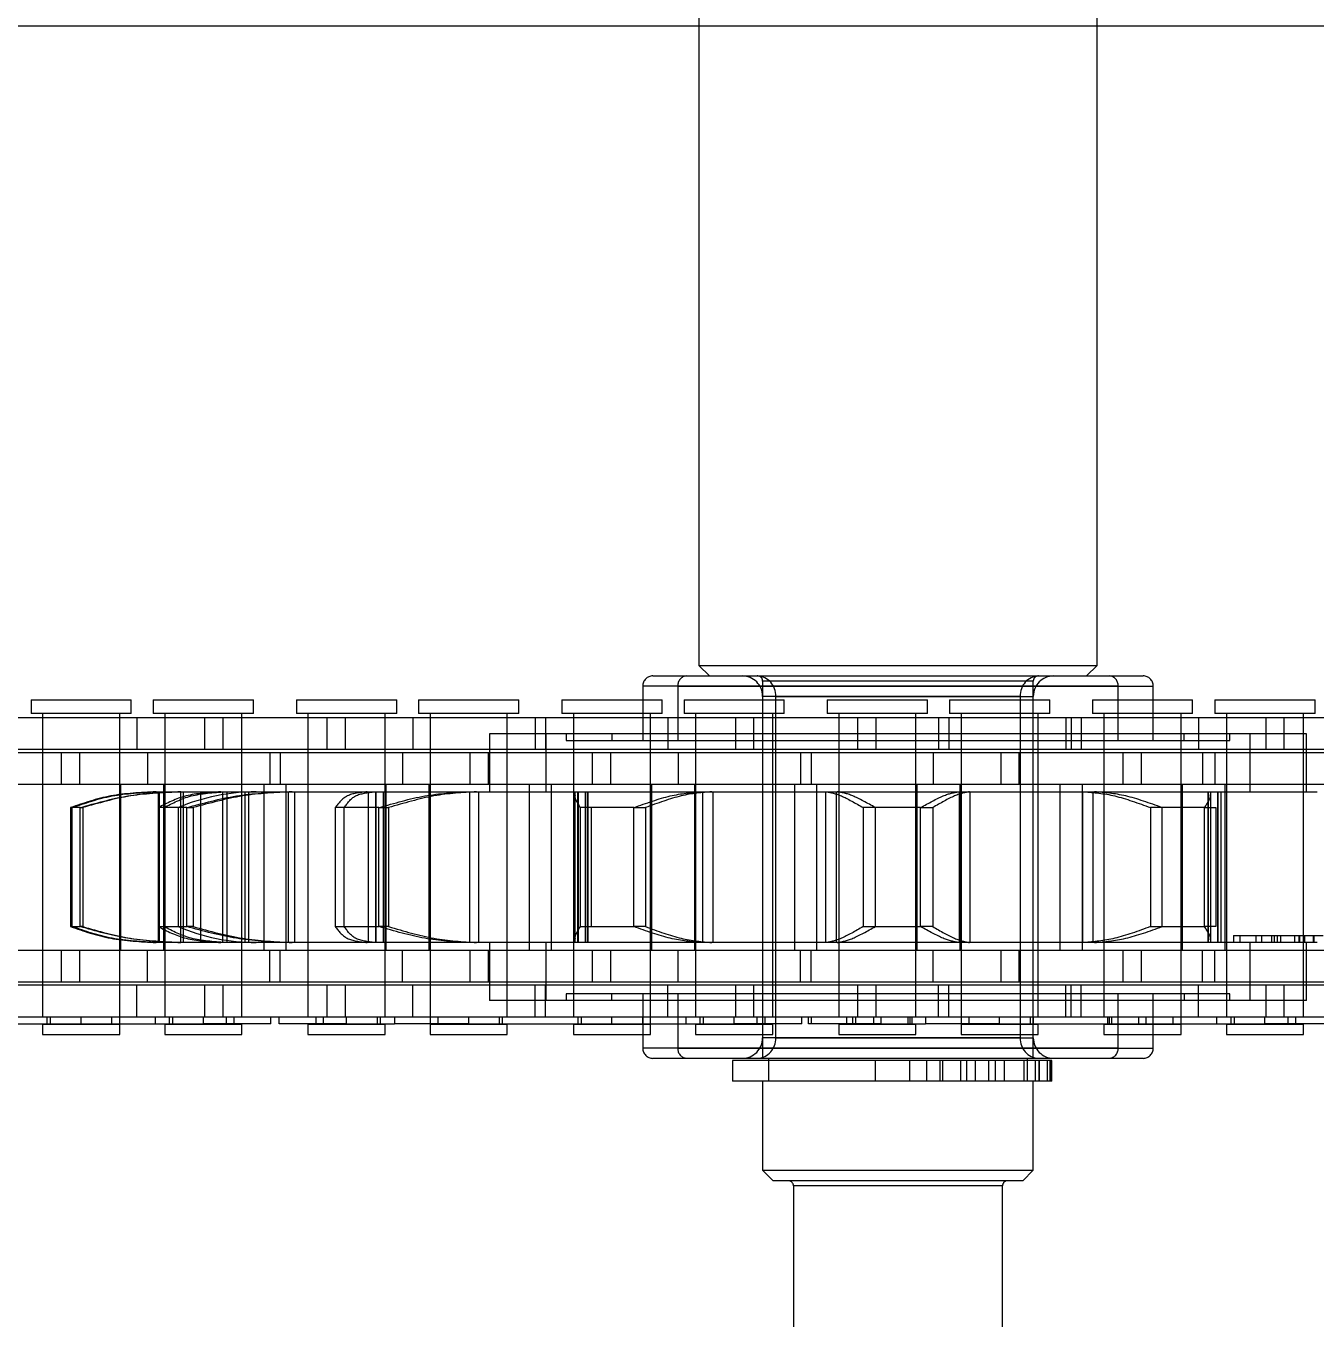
# Model space of a CAD drawing. Header units: metres. Extents: x 0 to 21025, y 0 to 14850.
# Drawn here: x 5998.8 to 6060.5, y 9059.8 to 9121.6 of the extents above; entities that cross this region are included whole.
import ezdxf

# ---------------------------------------------------------------- set-up
doc = ezdxf.new("R2010")
doc.units = ezdxf.units.M
doc.header["$LTSCALE"] = 25
doc.linetypes.add('HIDDEN2', pattern=[4.7625, 3.175, -1.5875])
for name, color, linetype in [('SL1', 8, 'Continuous'), ('SL4', 4, 'Continuous'), ('ST1', 7, 'HIDDEN2')]:
    doc.layers.add(name, color=color, linetype=linetype)

msp = doc.modelspace()

# ---------------------------------------------------------------- linework, layer by layer
at = {"layer": 'SL1'}
for radius, start, end in [(1815.5, 149.15062, 195.405213), (1770.7, 148.748969, 196.991383), (1764.35, 149.040337, 197.163636), (1758.35, 149.333401, 197.2484)]:
    msp.add_arc((7692.517, 9091.884), radius, start, end, dxfattribs=at)
at = {"layer": 'SL4'}
for p, q in [((6030.989, 9261.149), (6030.989, 9121.619)), ((6050.039, 9121.619), (6050.039, 9261.149)), ((5540.514, 9121.619), (6330.271, 9121.619))]:
    msp.add_line(p, q, dxfattribs=at)
at = {"layer": 'ST1'}
for p, q in [((6030.989, 9121.619), (6030.989, 9091.029)), ((6050.039, 9091.029), (6050.039, 9121.619)), ((6030.989, 9091.029), (6048.728, 9091.029)), ((6030.989, 9091.029), (6031.489, 9090.529)), ((6048.728, 9091.029), (6050.039, 9091.029)), ((6049.539, 9090.529), (6050.039, 9091.029)), ((6051.048, 9090.04), (6028.299, 9090.04)), ((6028.299, 9090.04), (6028.299, 9087.44)), ((6028.788, 9090.529), (6050.627, 9090.529)), ((6029.98, 9090.04), (6029.98, 9087.44)), ((6029.98, 9090.04), (6052.729, 9090.04)), ((6034.039, 9090.279), (6034.039, 9072.239)), ((6046.982, 9090.279), (6034.046, 9090.279)), ((6046.989, 9072.239), (6046.989, 9090.279)), ((6050.627, 9090.529), (6052.241, 9090.529)), ((6051.048, 9087.44), (6051.048, 9090.04)), ((6052.729, 9087.44), (6052.729, 9090.04)), ((6034.039, 9089.551), (6034.039, 9073.216)), ((6046.363, 9089.551), (6034.044, 9089.551)), ((6034.666, 9073.216), (6034.666, 9089.551)), ((6034.666, 9089.551), (6046.984, 9089.551)), ((6046.363, 9089.551), (6046.363, 9073.216)), ((6046.989, 9073.216), (6046.989, 9089.551)), ((5999.03, 9089.384), (6003.827, 9089.384)), ((5999.03, 9089.384), (5999.03, 9088.725)), ((6003.827, 9088.725), (6003.827, 9089.384)), ((6004.878, 9089.384), (6009.675, 9089.384)), ((6004.878, 9089.384), (6004.878, 9088.725)), ((6009.675, 9088.725), (6009.675, 9089.384)), ((6011.73, 9089.384), (6016.527, 9089.384)), ((6011.73, 9089.384), (6011.73, 9088.725)), ((6016.527, 9088.725), (6016.527, 9089.384)), ((6017.578, 9089.384), (6022.375, 9089.384)), ((6017.578, 9089.384), (6017.578, 9088.725)), ((6022.375, 9088.725), (6022.375, 9089.384)), ((6024.43, 9089.384), (6029.227, 9089.384)), ((6024.43, 9089.384), (6024.43, 9088.725)), ((6029.227, 9088.725), (6029.227, 9089.384)), ((6030.278, 9089.384), (6035.075, 9089.384)), ((6030.278, 9089.384), (6030.278, 9088.725)), ((6035.075, 9088.725), (6035.075, 9089.384)), ((6037.13, 9089.384), (6041.927, 9089.384)), ((6037.13, 9089.384), (6037.13, 9088.725)), ((6041.927, 9088.725), (6041.927, 9089.384)), ((6042.978, 9089.384), (6047.775, 9089.384)), ((6042.978, 9089.384), (6042.978, 9088.725)), ((6047.775, 9088.725), (6047.775, 9089.384)), ((6049.815, 9089.384), (6054.612, 9089.384)), ((6049.815, 9089.384), (6049.815, 9088.725)), ((6054.612, 9088.725), (6054.612, 9089.384)), ((6055.678, 9089.384), (6060.475, 9089.384)), ((6055.678, 9089.384), (6055.678, 9088.725)), ((6060.475, 9088.725), (6060.475, 9089.384)), ((5997.751, 9088.541), (6004.101, 9088.541)), ((6003.827, 9088.725), (5999.03, 9088.725)), ((5999.583, 9088.725), (5999.583, 9074.227)), ((5999.583, 9088.541), (5999.583, 9087.021)), ((6003.273, 9074.227), (6003.273, 9088.725)), ((6003.273, 9087.021), (6003.273, 9088.541)), ((6004.101, 9088.541), (6004.101, 9087.021)), ((6004.101, 9088.541), (6013.196, 9088.541)), ((6009.675, 9088.725), (6004.878, 9088.725)), ((6005.431, 9088.725), (6005.431, 9074.227)), ((6005.431, 9088.541), (6005.431, 9087.021)), ((6007.348, 9087.021), (6007.348, 9088.541)), ((6008.208, 9088.541), (6008.208, 9087.021)), ((6009.121, 9074.227), (6009.121, 9088.725)), ((6009.121, 9087.021), (6009.121, 9088.541)), ((6016.527, 9088.725), (6011.73, 9088.725)), ((6012.283, 9088.725), (6012.283, 9074.227)), ((6012.283, 9088.541), (6012.283, 9087.021)), ((6013.196, 9088.541), (6014.056, 9088.541)), ((6013.196, 9087.021), (6013.196, 9088.541)), ((6014.056, 9088.541), (6023.151, 9088.541)), ((6014.056, 9088.541), (6014.056, 9087.021)), ((6015.973, 9074.227), (6015.973, 9088.725)), ((6015.973, 9087.021), (6015.973, 9088.541)), ((6017.303, 9088.541), (6017.303, 9087.021)), ((6022.375, 9088.725), (6017.578, 9088.725)), ((6018.131, 9088.725), (6018.131, 9074.227)), ((6018.131, 9088.541), (6018.131, 9087.021)), ((6021.821, 9074.227), (6021.821, 9088.725)), ((6021.821, 9087.021), (6021.821, 9088.541)), ((6023.151, 9088.541), (6023.151, 9087.021)), ((6023.151, 9088.541), (6029.501, 9088.541)), ((6023.653, 9088.541), (6023.653, 9087.021)), ((6029.227, 9088.725), (6024.43, 9088.725)), ((6024.983, 9088.725), (6024.983, 9074.227)), ((6024.983, 9088.541), (6024.983, 9087.021)), ((6028.673, 9074.227), (6028.673, 9088.725)), ((6028.673, 9087.021), (6028.673, 9088.541)), ((6029.501, 9088.541), (6029.501, 9087.021)), ((6029.501, 9088.541), (6038.596, 9088.541)), ((6035.075, 9088.725), (6030.278, 9088.725)), ((6030.831, 9088.725), (6030.831, 9074.227)), ((6030.831, 9088.541), (6030.831, 9087.021)), ((6032.748, 9087.021), (6032.748, 9088.541)), ((6033.608, 9088.541), (6033.608, 9087.021)), ((6034.521, 9074.227), (6034.521, 9088.725)), ((6034.521, 9087.021), (6034.521, 9088.541)), ((6037.133, 9088.725), (6037.13, 9088.725)), ((6041.927, 9088.725), (6037.133, 9088.725)), ((6037.683, 9088.725), (6037.683, 9074.227)), ((6037.683, 9088.541), (6037.683, 9087.021)), ((6038.596, 9088.541), (6039.456, 9088.541)), ((6038.596, 9087.021), (6038.596, 9088.541)), ((6039.456, 9088.541), (6048.551, 9088.541)), ((6039.456, 9088.541), (6039.456, 9087.021)), ((6041.373, 9074.227), (6041.373, 9088.725)), ((6041.373, 9087.021), (6041.373, 9088.541)), ((6042.455, 9088.541), (6042.455, 9087.021)), ((6042.944, 9088.541), (6042.944, 9087.021)), ((6047.775, 9088.725), (6042.978, 9088.725)), ((6043.531, 9088.725), (6043.531, 9074.227)), ((6043.531, 9088.541), (6043.531, 9087.021)), ((6047.221, 9074.227), (6047.221, 9088.725)), ((6047.221, 9087.021), (6047.221, 9088.541)), ((6048.551, 9088.541), (6048.551, 9087.021)), ((6048.551, 9088.541), (6054.901, 9088.541)), ((6048.797, 9088.541), (6048.797, 9087.021)), ((6049.287, 9088.541), (6049.287, 9087.021)), ((6049.817, 9088.725), (6049.815, 9088.725)), ((6054.612, 9088.725), (6049.817, 9088.725)), ((6050.368, 9088.725), (6050.368, 9074.227)), ((6050.368, 9088.541), (6050.368, 9087.021)), ((6054.058, 9074.227), (6054.058, 9088.725)), ((6054.058, 9087.021), (6054.058, 9088.541)), ((6054.901, 9088.541), (6054.901, 9087.021)), ((6054.901, 9088.541), (6063.996, 9088.541)), ((6060.475, 9088.725), (6055.678, 9088.725)), ((6056.231, 9088.725), (6056.231, 9074.227)), ((6056.231, 9088.541), (6056.231, 9087.021)), ((6058.133, 9087.021), (6058.133, 9088.541)), ((6058.971, 9088.541), (6058.971, 9087.021)), ((6059.921, 9074.227), (6059.921, 9088.725)), ((6059.921, 9087.021), (6059.921, 9088.541)), ((6057.369, 9087.759), (6020.97, 9087.759)), ((6020.97, 9087.759), (6020.97, 9084.989)), ((6023.66, 9087.759), (6023.66, 9084.989)), ((6024.635, 9087.759), (6024.635, 9087.44)), ((6026.82, 9087.759), (6026.82, 9087.44)), ((6054.208, 9087.44), (6054.208, 9087.759)), ((6056.394, 9087.44), (6056.394, 9087.759)), ((6057.369, 9084.989), (6057.369, 9087.759)), ((6060.058, 9087.759), (6057.369, 9087.759)), ((6060.058, 9084.989), (6060.058, 9087.759)), ((5997.751, 9087.021), (6004.101, 9087.021)), ((6004.101, 9087.021), (6013.196, 9087.021)), ((6013.196, 9087.021), (6014.056, 9087.021)), ((6014.056, 9087.021), (6023.151, 9087.021)), ((6023.151, 9087.021), (6029.501, 9087.021)), ((6024.635, 9087.44), (6054.208, 9087.44)), ((6029.501, 9087.021), (6038.596, 9087.021)), ((6038.596, 9087.021), (6039.456, 9087.021)), ((6039.456, 9087.021), (6048.551, 9087.021)), ((6048.551, 9087.021), (6054.901, 9087.021)), ((6054.208, 9087.44), (6056.394, 9087.44)), ((6054.901, 9087.021), (6063.996, 9087.021)), ((5991.401, 9086.869), (6000.496, 9086.869)), ((5999.583, 9086.869), (5999.583, 9085.349)), ((6000.496, 9086.869), (6001.356, 9086.869)), ((6000.496, 9085.349), (6000.496, 9086.869)), ((6001.356, 9086.869), (6010.451, 9086.869)), ((6001.356, 9086.869), (6001.356, 9085.349)), ((6003.273, 9085.349), (6003.273, 9086.869)), ((6004.603, 9086.869), (6004.603, 9085.349)), ((6005.431, 9086.869), (6005.431, 9085.349)), ((6009.121, 9085.349), (6009.121, 9086.869)), ((6010.451, 9086.869), (6010.451, 9085.349)), ((6010.451, 9086.869), (6016.801, 9086.869)), ((6010.953, 9086.869), (6010.953, 9085.349)), ((6012.283, 9086.869), (6012.283, 9085.349)), ((6015.973, 9085.349), (6015.973, 9086.869)), ((6016.801, 9086.869), (6016.801, 9085.349)), ((6016.801, 9086.869), (6025.896, 9086.869)), ((6018.131, 9086.869), (6018.131, 9085.349)), ((6020.048, 9085.349), (6020.048, 9086.869)), ((6020.908, 9086.869), (6020.908, 9085.349)), ((6021.821, 9085.349), (6021.821, 9086.869)), ((6024.983, 9086.869), (6024.983, 9085.349)), ((6025.896, 9086.869), (6026.756, 9086.869)), ((6025.896, 9085.349), (6025.896, 9086.869)), ((6026.756, 9086.869), (6035.851, 9086.869)), ((6026.756, 9086.869), (6026.756, 9085.349)), ((6028.673, 9085.349), (6028.673, 9086.869)), ((6030.003, 9086.869), (6030.003, 9085.349)), ((6030.831, 9086.869), (6030.831, 9085.349)), ((6034.521, 9085.349), (6034.521, 9086.869)), ((6035.851, 9086.869), (6035.851, 9085.349)), ((6035.851, 9086.869), (6042.201, 9086.869)), ((6036.353, 9086.869), (6036.353, 9085.349)), ((6037.683, 9086.869), (6037.683, 9085.349)), ((6041.373, 9085.349), (6041.373, 9086.869)), ((6042.201, 9086.869), (6042.201, 9085.349)), ((6042.201, 9086.869), (6051.296, 9086.869)), ((6043.531, 9086.869), (6043.531, 9085.349)), ((6045.448, 9085.349), (6045.448, 9086.869)), ((6046.293, 9086.869), (6046.293, 9085.349)), ((6047.221, 9085.349), (6047.221, 9086.869)), ((6050.368, 9086.869), (6050.368, 9085.349)), ((6051.296, 9086.869), (6052.156, 9086.869)), ((6051.296, 9085.349), (6051.296, 9086.869)), ((6052.156, 9086.869), (6061.251, 9086.869)), ((6052.156, 9086.869), (6052.156, 9085.349)), ((6054.058, 9085.349), (6054.058, 9086.869)), ((6055.09, 9086.869), (6055.09, 9085.349)), ((6055.675, 9086.869), (6055.675, 9085.349)), ((6056.231, 9086.869), (6056.231, 9085.349)), ((6059.921, 9085.349), (6059.921, 9086.869)), ((5991.401, 9085.349), (6000.496, 9085.349)), ((5999.583, 9085.349), (5999.583, 9077.419)), ((6000.496, 9085.349), (6001.356, 9085.349)), ((6001.356, 9085.349), (6010.451, 9085.349)), ((6003.273, 9077.419), (6003.273, 9085.349)), ((6003.316, 9085.349), (6003.316, 9077.419)), ((6005.388, 9077.419), (6005.388, 9085.349)), ((6005.431, 9085.349), (6005.431, 9077.419)), ((6009.121, 9077.419), (6009.121, 9085.349)), ((6010.168, 9085.349), (6010.168, 9077.419)), ((6010.451, 9085.349), (6016.801, 9085.349)), ((6011.236, 9077.419), (6011.236, 9085.349)), ((6012.283, 9085.349), (6012.283, 9077.419)), ((6015.973, 9077.419), (6015.973, 9085.349)), ((6016.016, 9085.349), (6016.016, 9077.419)), ((6016.801, 9085.349), (6025.896, 9085.349)), ((6018.088, 9077.419), (6018.088, 9085.349)), ((6018.131, 9085.349), (6018.131, 9077.419)), ((6021.821, 9077.419), (6021.821, 9085.349)), ((6022.868, 9085.349), (6022.868, 9077.419)), ((6023.936, 9077.419), (6023.936, 9085.349)), ((6024.983, 9085.349), (6024.983, 9077.419)), ((6025.896, 9085.349), (6026.756, 9085.349)), ((6026.756, 9085.349), (6035.851, 9085.349)), ((6028.673, 9077.419), (6028.673, 9085.349)), ((6028.716, 9085.349), (6028.716, 9077.419)), ((6030.788, 9077.419), (6030.788, 9085.349)), ((6030.831, 9085.349), (6030.831, 9077.419)), ((6034.521, 9077.419), (6034.521, 9085.349)), ((6035.568, 9085.349), (6035.568, 9077.419)), ((6035.851, 9085.349), (6042.201, 9085.349)), ((6036.636, 9077.419), (6036.636, 9085.349)), ((6037.683, 9085.349), (6037.683, 9077.419)), ((6041.373, 9077.419), (6041.373, 9085.349)), ((6041.416, 9085.349), (6041.416, 9077.419)), ((6042.201, 9085.349), (6051.296, 9085.349)), ((6043.488, 9077.419), (6043.488, 9085.349)), ((6043.531, 9085.349), (6043.531, 9077.419)), ((6047.221, 9077.419), (6047.221, 9085.349)), ((6048.253, 9085.349), (6048.253, 9077.419)), ((6049.336, 9077.419), (6049.336, 9085.349)), ((6050.368, 9085.349), (6050.368, 9077.419)), ((6051.296, 9085.349), (6052.156, 9085.349)), ((6052.156, 9085.349), (6061.251, 9085.349)), ((6054.058, 9077.419), (6054.058, 9085.349)), ((6054.116, 9085.349), (6054.116, 9077.419)), ((6056.173, 9077.419), (6056.173, 9085.349)), ((6056.231, 9085.349), (6056.231, 9077.419)), ((6059.921, 9077.419), (6059.921, 9085.349)), ((6005.016, 9084.989), (6006.07, 9084.989)), ((6005.136, 9077.779), (6005.136, 9084.989)), ((6005.179, 9077.779), (6005.179, 9084.989)), ((6006.07, 9084.989), (6006.199, 9084.989)), ((6006.199, 9077.779), (6006.199, 9084.989)), ((6006.199, 9084.989), (6008.109, 9084.989)), ((6006.334, 9077.779), (6006.334, 9084.989)), ((6007.156, 9077.779), (6007.156, 9084.989)), ((6008.109, 9084.989), (6011.234, 9084.989)), ((6008.205, 9077.779), (6008.205, 9084.989)), ((6008.421, 9077.779), (6008.421, 9084.989)), ((6009.273, 9077.779), (6009.273, 9084.989)), ((6009.454, 9077.779), (6009.454, 9084.989)), ((6011.234, 9084.989), (6011.358, 9084.989)), ((6011.358, 9077.779), (6011.358, 9084.989)), ((6011.358, 9084.989), (6015.111, 9084.989)), ((6011.654, 9077.779), (6011.654, 9084.989)), ((6015.111, 9084.989), (6019.93, 9084.989)), ((6015.171, 9077.779), (6015.171, 9084.989)), ((6015.533, 9077.779), (6015.533, 9084.989)), ((6015.548, 9077.779), (6015.548, 9084.989)), ((6015.889, 9077.779), (6015.889, 9084.989)), ((6019.93, 9084.989), (6020.034, 9084.989)), ((6020.034, 9077.779), (6020.034, 9084.989)), ((6020.034, 9084.989), (6025.177, 9084.989)), ((6020.456, 9077.779), (6020.456, 9084.989)), ((6025.047, 9084.991), (6025.047, 9077.776)), ((6025.177, 9084.989), (6031.109, 9084.989)), ((6025.194, 9077.779), (6025.194, 9084.989)), ((6025.225, 9077.779), (6025.225, 9084.989)), ((6025.542, 9084.991), (6025.542, 9077.776)), ((6025.659, 9077.779), (6025.659, 9084.989)), ((6025.684, 9077.779), (6025.684, 9084.989)), ((6031.109, 9084.989), (6031.18, 9084.989)), ((6031.18, 9077.779), (6031.18, 9084.989)), ((6031.18, 9084.989), (6037.065, 9084.989)), ((6031.677, 9077.779), (6031.677, 9084.989)), ((6037.065, 9077.779), (6037.065, 9084.989)), ((6037.065, 9084.989), (6037.093, 9084.989)), ((6037.093, 9084.989), (6043.422, 9084.989)), ((6037.577, 9077.779), (6037.577, 9084.989)), ((6043.422, 9084.989), (6043.452, 9084.989)), ((6043.452, 9077.779), (6043.452, 9084.989)), ((6043.452, 9084.989), (6049.352, 9084.989)), ((6043.963, 9077.779), (6043.963, 9084.989)), ((6049.352, 9077.779), (6049.352, 9084.989)), ((6049.352, 9084.989), (6049.421, 9084.989)), ((6049.421, 9084.989), (6055.385, 9084.989)), ((6049.848, 9077.779), (6049.848, 9084.989)), ((6055.344, 9084.989), (6055.344, 9077.779)), ((6055.369, 9077.779), (6055.369, 9084.989)), ((6055.385, 9084.989), (6060.573, 9084.989)), ((6055.487, 9077.776), (6055.487, 9084.991)), ((6055.803, 9084.989), (6055.803, 9077.779)), ((6055.834, 9077.779), (6055.834, 9084.989)), ((6055.981, 9077.776), (6055.981, 9084.991)), ((6001.383, 9084.227), (6000.927, 9084.227)), ((6000.927, 9084.227), (6000.927, 9078.541)), ((6001.007, 9078.541), (6001.007, 9084.227)), ((6001.383, 9078.541), (6001.383, 9084.227)), ((6001.383, 9084.227), (6001.503, 9084.227)), ((6001.503, 9084.227), (6001.503, 9078.541)), ((6006.479, 9084.227), (6005.125, 9084.227)), ((6005.125, 9084.227), (6005.125, 9078.541)), ((6005.397, 9078.541), (6005.397, 9084.227)), ((6006.071, 9084.227), (6006.071, 9078.541)), ((6006.479, 9078.541), (6006.479, 9084.227)), ((6006.479, 9084.227), (6006.785, 9084.227)), ((6006.785, 9084.227), (6006.785, 9078.541)), ((6015.68, 9084.227), (6013.591, 9084.227)), ((6013.591, 9084.227), (6013.591, 9078.541)), ((6014.021, 9078.541), (6014.021, 9084.227)), ((6015.68, 9078.541), (6015.68, 9084.227)), ((6015.68, 9084.227), (6016.135, 9084.227)), ((6016.135, 9084.227), (6016.135, 9078.541)), ((6027.876, 9084.227), (6025.305, 9084.227)), ((6025.305, 9084.227), (6025.305, 9078.541)), ((6025.842, 9078.541), (6025.842, 9084.227)), ((6027.876, 9078.541), (6027.876, 9084.227)), ((6027.876, 9084.227), (6028.426, 9084.227)), ((6028.426, 9084.227), (6028.426, 9078.541)), ((6041.597, 9084.227), (6038.854, 9084.227)), ((6038.854, 9084.227), (6038.854, 9078.541)), ((6039.432, 9078.541), (6039.432, 9084.227)), ((6041.597, 9078.541), (6041.597, 9084.227)), ((6041.597, 9084.227), (6042.175, 9084.227)), ((6042.175, 9084.227), (6042.175, 9078.541)), ((6055.187, 9084.227), (6052.602, 9084.227)), ((6052.602, 9084.227), (6052.602, 9078.541)), ((6053.152, 9078.541), (6053.152, 9084.227)), ((6055.187, 9078.541), (6055.187, 9084.227)), ((6055.187, 9084.227), (6055.723, 9084.227)), ((6055.723, 9084.227), (6055.723, 9078.541)), ((6000.927, 9078.541), (6001.383, 9078.541)), ((6001.503, 9078.541), (6001.383, 9078.541)), ((6005.125, 9078.541), (6006.479, 9078.541)), ((6006.785, 9078.541), (6006.479, 9078.541)), ((6013.591, 9078.541), (6015.68, 9078.541)), ((6016.135, 9078.541), (6015.68, 9078.541)), ((6025.305, 9078.541), (6027.876, 9078.541)), ((6028.426, 9078.541), (6027.876, 9078.541)), ((6038.854, 9078.541), (6041.597, 9078.541)), ((6042.175, 9078.541), (6041.597, 9078.541)), ((6052.602, 9078.541), (6055.187, 9078.541)), ((6055.723, 9078.541), (6055.187, 9078.541)), ((6006.07, 9077.779), (6005.016, 9077.779)), ((6006.199, 9077.779), (6006.07, 9077.779)), ((6008.109, 9077.779), (6006.199, 9077.779)), ((6011.234, 9077.779), (6008.109, 9077.779)), ((6011.358, 9077.779), (6011.234, 9077.779)), ((6015.111, 9077.779), (6011.358, 9077.779)), ((6019.93, 9077.779), (6015.111, 9077.779)), ((6020.034, 9077.779), (6019.93, 9077.779)), ((6025.177, 9077.779), (6020.034, 9077.779)), ((6020.97, 9077.779), (6020.97, 9075.009)), ((6023.66, 9077.779), (6023.66, 9075.009)), ((6031.109, 9077.779), (6025.177, 9077.779)), ((6031.18, 9077.779), (6031.109, 9077.779)), ((6037.065, 9077.779), (6031.18, 9077.779)), ((6037.093, 9077.779), (6037.065, 9077.779)), ((6043.422, 9077.779), (6037.093, 9077.779)), ((6043.452, 9077.779), (6043.422, 9077.779)), ((6049.352, 9077.779), (6043.452, 9077.779)), ((6049.421, 9077.779), (6049.352, 9077.779)), ((6055.385, 9077.779), (6049.421, 9077.779)), ((6060.573, 9077.779), (6055.385, 9077.779)), ((6056.568, 9078.113), (6057.641, 9078.113)), ((6056.568, 9078.113), (6056.568, 9077.779)), ((6056.868, 9078.113), (6056.868, 9077.779)), ((6057.369, 9075.009), (6057.369, 9077.779)), ((6057.641, 9078.113), (6057.913, 9078.113)), ((6057.641, 9078.113), (6057.641, 9077.779)), ((6057.913, 9078.113), (6059.961, 9078.113)), ((6057.913, 9078.113), (6057.913, 9077.779)), ((6058.387, 9078.113), (6058.387, 9077.779)), ((6058.516, 9078.113), (6058.516, 9077.779)), ((6058.658, 9078.113), (6058.658, 9077.779)), ((6058.816, 9078.113), (6058.816, 9077.779)), ((6059.487, 9078.113), (6059.487, 9077.779)), ((6059.689, 9078.113), (6059.689, 9077.779)), ((6059.72, 9078.113), (6059.72, 9077.779)), ((6059.961, 9078.113), (6059.961, 9077.779)), ((6059.961, 9078.113), (6060.854, 9078.113)), ((6060.058, 9075.009), (6060.058, 9077.779)), ((6060.384, 9078.113), (6060.384, 9077.779)), ((6060.41, 9078.113), (6060.41, 9077.779)), ((5991.401, 9077.419), (6000.496, 9077.419)), ((5999.583, 9077.419), (5999.583, 9075.899)), ((6000.496, 9077.419), (6001.356, 9077.419)), ((6000.496, 9075.899), (6000.496, 9077.419)), ((6001.356, 9077.419), (6010.451, 9077.419)), ((6001.356, 9077.419), (6001.356, 9075.899)), ((6003.273, 9075.899), (6003.273, 9077.419)), ((6004.603, 9075.899), (6004.603, 9077.419)), ((6005.431, 9077.419), (6005.431, 9075.899)), ((6009.121, 9075.899), (6009.121, 9077.419)), ((6010.451, 9075.899), (6010.451, 9077.419)), ((6010.451, 9077.419), (6016.801, 9077.419)), ((6010.953, 9075.899), (6010.953, 9077.419)), ((6012.283, 9077.419), (6012.283, 9075.899)), ((6015.973, 9075.899), (6015.973, 9077.419)), ((6016.801, 9075.899), (6016.801, 9077.419)), ((6016.801, 9077.419), (6025.896, 9077.419)), ((6018.131, 9077.419), (6018.131, 9075.899)), ((6020.048, 9075.899), (6020.048, 9077.419)), ((6020.908, 9077.419), (6020.908, 9075.899)), ((6021.821, 9075.899), (6021.821, 9077.419)), ((6024.983, 9077.419), (6024.983, 9075.899)), ((6025.896, 9077.419), (6026.756, 9077.419)), ((6025.896, 9075.899), (6025.896, 9077.419)), ((6026.756, 9077.419), (6035.851, 9077.419)), ((6026.756, 9077.419), (6026.756, 9075.899)), ((6028.673, 9075.899), (6028.673, 9077.419)), ((6030.003, 9075.899), (6030.003, 9077.419)), ((6030.831, 9077.419), (6030.831, 9075.899)), ((6034.521, 9075.899), (6034.521, 9077.419)), ((6035.851, 9075.899), (6035.851, 9077.419)), ((6035.851, 9077.419), (6042.201, 9077.419)), ((6036.353, 9075.899), (6036.353, 9077.419)), ((6037.683, 9077.419), (6037.683, 9075.899)), ((6041.373, 9075.899), (6041.373, 9077.419)), ((6042.201, 9075.899), (6042.201, 9077.419)), ((6042.201, 9077.419), (6051.296, 9077.419)), ((6043.531, 9077.419), (6043.531, 9075.899)), ((6045.448, 9075.899), (6045.448, 9077.419)), ((6046.293, 9077.419), (6046.293, 9075.899)), ((6047.221, 9075.899), (6047.221, 9077.419)), ((6050.368, 9077.419), (6050.368, 9075.899)), ((6051.296, 9077.419), (6052.156, 9077.419)), ((6051.296, 9075.899), (6051.296, 9077.419)), ((6052.156, 9077.419), (6061.251, 9077.419)), ((6052.156, 9077.419), (6052.156, 9075.899)), ((6054.058, 9075.899), (6054.058, 9077.419)), ((6055.09, 9075.899), (6055.09, 9077.419)), ((6055.675, 9075.899), (6055.675, 9077.419)), ((6056.231, 9077.419), (6056.231, 9075.899)), ((6059.921, 9075.899), (6059.921, 9077.419)), ((5991.401, 9075.899), (6000.496, 9075.899)), ((6000.496, 9075.899), (6001.356, 9075.899)), ((6001.356, 9075.899), (6010.451, 9075.899)), ((6010.451, 9075.899), (6016.801, 9075.899)), ((6016.801, 9075.899), (6025.896, 9075.899)), ((6025.896, 9075.899), (6026.756, 9075.899)), ((6026.756, 9075.899), (6035.851, 9075.899)), ((6035.851, 9075.899), (6042.201, 9075.899)), ((6042.201, 9075.899), (6051.296, 9075.899)), ((6051.296, 9075.899), (6052.156, 9075.899)), ((6052.156, 9075.899), (6061.251, 9075.899)), ((5997.751, 9075.747), (6004.101, 9075.747)), ((5999.583, 9075.747), (5999.583, 9074.227)), ((6003.273, 9073.894), (6003.273, 9075.747)), ((6004.101, 9074.227), (6004.101, 9075.747)), ((6004.101, 9075.747), (6013.196, 9075.747)), ((6005.431, 9075.747), (6005.431, 9074.227)), ((6007.348, 9074.227), (6007.348, 9075.747)), ((6008.208, 9075.747), (6008.208, 9074.227)), ((6009.121, 9074.227), (6009.121, 9075.747)), ((6012.283, 9075.747), (6012.283, 9074.227)), ((6013.196, 9075.747), (6014.056, 9075.747)), ((6013.196, 9074.227), (6013.196, 9075.747)), ((6014.056, 9075.747), (6023.151, 9075.747)), ((6014.056, 9075.747), (6014.056, 9074.227)), ((6015.973, 9074.227), (6015.973, 9075.747)), ((6017.303, 9074.227), (6017.303, 9075.747)), ((6018.131, 9075.747), (6018.131, 9073.894)), ((6021.821, 9074.227), (6021.821, 9075.747)), ((6023.151, 9074.227), (6023.151, 9075.747)), ((6023.151, 9075.747), (6029.501, 9075.747)), ((6023.653, 9074.227), (6023.653, 9075.747)), ((6054.208, 9075.327), (6024.635, 9075.327)), ((6024.635, 9075.327), (6024.635, 9075.009)), ((6024.983, 9075.747), (6024.983, 9074.227)), ((6026.82, 9075.009), (6026.82, 9075.327)), ((6028.299, 9075.327), (6028.299, 9072.727)), ((6028.673, 9073.894), (6028.673, 9075.747)), ((6029.501, 9074.227), (6029.501, 9075.747)), ((6029.501, 9075.747), (6038.596, 9075.747)), ((6029.98, 9075.327), (6029.98, 9072.727)), ((6030.831, 9075.747), (6030.831, 9074.227)), ((6032.748, 9074.227), (6032.748, 9075.747)), ((6033.608, 9075.747), (6033.608, 9074.227)), ((6034.521, 9074.227), (6034.521, 9075.747)), ((6037.683, 9075.747), (6037.683, 9074.227)), ((6038.596, 9075.747), (6039.456, 9075.747)), ((6038.596, 9074.227), (6038.596, 9075.747)), ((6039.456, 9075.747), (6048.551, 9075.747)), ((6039.456, 9075.747), (6039.456, 9074.227)), ((6041.373, 9074.227), (6041.373, 9075.747)), ((6042.455, 9074.227), (6042.455, 9075.747)), ((6042.944, 9074.227), (6042.944, 9075.747)), ((6043.531, 9075.747), (6043.531, 9073.894)), ((6047.221, 9074.227), (6047.221, 9075.747)), ((6048.551, 9074.227), (6048.551, 9075.747)), ((6048.551, 9075.747), (6054.901, 9075.747)), ((6048.797, 9074.227), (6048.797, 9075.747)), ((6049.287, 9074.227), (6049.287, 9075.747)), ((6050.368, 9075.747), (6050.368, 9074.227)), ((6051.048, 9072.727), (6051.048, 9075.327)), ((6052.729, 9072.727), (6052.729, 9075.327)), ((6054.058, 9073.894), (6054.058, 9075.747)), ((6054.208, 9075.327), (6054.208, 9075.009)), ((6056.394, 9075.327), (6054.208, 9075.327)), ((6054.901, 9074.227), (6054.901, 9075.747)), ((6054.901, 9075.747), (6063.996, 9075.747)), ((6056.231, 9075.747), (6056.231, 9074.227)), ((6056.394, 9075.009), (6056.394, 9075.327)), ((6058.133, 9074.227), (6058.133, 9075.747)), ((6058.971, 9075.747), (6058.971, 9074.227)), ((6059.921, 9074.227), (6059.921, 9075.747)), ((6057.369, 9075.009), (6020.97, 9075.009)), ((6060.058, 9075.009), (6057.369, 9075.009)), ((5997.751, 9074.227), (6004.101, 9074.227)), ((5999.809, 9073.894), (5999.809, 9074.227)), ((5999.952, 9074.227), (5999.952, 9073.858)), ((6001.428, 9073.894), (6001.428, 9074.227)), ((6002.904, 9073.858), (6002.904, 9074.227)), ((6004.101, 9074.227), (6013.196, 9074.227)), ((6004.98, 9073.894), (6004.98, 9074.227)), ((6005.657, 9073.894), (6005.657, 9074.227)), ((6005.8, 9074.227), (6005.8, 9073.858)), ((6007.276, 9073.894), (6007.276, 9074.227)), ((6008.383, 9073.894), (6008.383, 9074.227)), ((6008.752, 9073.858), (6008.752, 9074.227)), ((6010.507, 9073.894), (6010.507, 9074.227)), ((6010.898, 9073.894), (6010.898, 9074.227)), ((6012.652, 9074.227), (6012.652, 9073.858)), ((6013.021, 9073.894), (6013.021, 9074.227)), ((6013.196, 9074.227), (6014.056, 9074.227)), ((6014.056, 9074.227), (6023.151, 9074.227)), ((6014.128, 9073.894), (6014.128, 9074.227)), ((6015.604, 9073.858), (6015.604, 9074.227)), ((6015.747, 9073.894), (6015.747, 9074.227)), ((6016.424, 9074.227), (6016.424, 9073.894)), ((6018.5, 9074.227), (6018.5, 9073.858)), ((6019.976, 9073.894), (6019.976, 9074.227)), ((6021.452, 9073.858), (6021.452, 9074.227)), ((6021.595, 9073.894), (6021.595, 9074.227)), ((6023.151, 9074.227), (6029.501, 9074.227)), ((6025.209, 9073.894), (6025.209, 9074.227)), ((6025.352, 9074.227), (6025.352, 9073.858)), ((6026.828, 9073.894), (6026.828, 9074.227)), ((6028.304, 9073.858), (6028.304, 9074.227)), ((6029.501, 9074.227), (6038.596, 9074.227)), ((6030.38, 9073.894), (6030.38, 9074.227)), ((6031.057, 9073.894), (6031.057, 9074.227)), ((6031.2, 9074.227), (6031.2, 9073.858)), ((6032.676, 9073.894), (6032.676, 9074.227)), ((6033.783, 9073.894), (6033.783, 9074.227)), ((6034.152, 9073.858), (6034.152, 9074.227)), ((6035.907, 9073.894), (6035.907, 9074.227)), ((6036.229, 9073.894), (6036.229, 9074.227)), ((6036.374, 9073.894), (6036.374, 9074.227)), ((6038.052, 9074.227), (6038.052, 9073.858)), ((6038.35, 9073.894), (6038.35, 9074.227)), ((6038.495, 9073.894), (6038.495, 9074.227)), ((6038.596, 9074.227), (6039.456, 9074.227)), ((6039.354, 9073.894), (6039.354, 9074.227)), ((6039.456, 9074.227), (6048.551, 9074.227)), ((6039.702, 9073.894), (6039.702, 9074.227)), ((6041.004, 9073.858), (6041.004, 9074.227)), ((6041.102, 9073.894), (6041.102, 9074.227)), ((6041.189, 9073.894), (6041.189, 9074.227)), ((6041.824, 9074.227), (6041.824, 9073.894)), ((6043.9, 9074.227), (6043.9, 9073.858)), ((6045.376, 9073.894), (6045.376, 9074.227)), ((6046.852, 9073.858), (6046.852, 9074.227)), ((6046.995, 9073.894), (6046.995, 9074.227)), ((6048.551, 9074.227), (6054.901, 9074.227)), ((6050.553, 9073.894), (6050.553, 9074.227)), ((6050.639, 9073.894), (6050.639, 9074.227)), ((6050.737, 9074.227), (6050.737, 9073.858)), ((6052.039, 9073.894), (6052.039, 9074.227)), ((6052.387, 9073.894), (6052.387, 9074.227)), ((6053.689, 9073.858), (6053.689, 9074.227)), ((6054.901, 9074.227), (6063.996, 9074.227)), ((6055.765, 9073.894), (6055.765, 9074.227)), ((6056.457, 9073.894), (6056.457, 9074.227)), ((6056.6, 9074.227), (6056.6, 9073.858)), ((6058.076, 9073.894), (6058.076, 9074.227)), ((6059.183, 9073.894), (6059.183, 9074.227)), ((6059.552, 9073.858), (6059.552, 9074.227)), ((5994.576, 9073.894), (6007.276, 9073.894)), ((6003.273, 9073.858), (5999.583, 9073.858)), ((5999.583, 9073.858), (5999.583, 9073.384)), ((5999.583, 9073.384), (6003.273, 9073.384)), ((6003.273, 9073.384), (6003.273, 9073.858)), ((6009.121, 9073.858), (6005.431, 9073.858)), ((6005.431, 9073.858), (6005.431, 9073.384)), ((6005.431, 9073.384), (6009.121, 9073.384)), ((6010.507, 9073.894), (6007.276, 9073.894)), ((6009.121, 9073.384), (6009.121, 9073.858)), ((6014.128, 9073.894), (6010.898, 9073.894)), ((6015.973, 9073.858), (6012.283, 9073.858)), ((6012.283, 9073.858), (6012.283, 9073.384)), ((6012.283, 9073.384), (6015.973, 9073.384)), ((6014.128, 9073.894), (6016.424, 9073.894)), ((6015.973, 9073.384), (6015.973, 9073.858)), ((6019.976, 9073.894), (6016.424, 9073.894)), ((6021.821, 9073.858), (6018.131, 9073.858)), ((6018.131, 9073.858), (6018.131, 9073.384)), ((6018.131, 9073.384), (6021.821, 9073.384)), ((6019.976, 9073.894), (6032.676, 9073.894)), ((6021.821, 9073.384), (6021.821, 9073.858)), ((6028.673, 9073.858), (6024.983, 9073.858)), ((6024.983, 9073.858), (6024.983, 9073.384)), ((6024.983, 9073.384), (6028.673, 9073.384)), ((6028.673, 9073.384), (6028.673, 9073.858)), ((6034.521, 9073.858), (6030.831, 9073.858)), ((6030.831, 9073.858), (6030.831, 9073.384)), ((6030.831, 9073.384), (6034.521, 9073.384)), ((6035.907, 9073.894), (6032.676, 9073.894)), ((6034.521, 9073.384), (6034.521, 9073.858)), ((6036.374, 9073.894), (6036.229, 9073.894)), ((6039.702, 9073.894), (6036.374, 9073.894)), ((6041.373, 9073.858), (6037.683, 9073.858)), ((6037.683, 9073.858), (6037.683, 9073.384)), ((6037.683, 9073.384), (6041.373, 9073.384)), ((6039.702, 9073.894), (6041.824, 9073.894)), ((6041.373, 9073.384), (6041.373, 9073.858)), ((6045.376, 9073.894), (6041.824, 9073.894)), ((6047.221, 9073.858), (6043.531, 9073.858)), ((6043.531, 9073.858), (6043.531, 9073.384)), ((6043.531, 9073.384), (6047.221, 9073.384)), ((6045.376, 9073.894), (6058.076, 9073.894)), ((6047.221, 9073.384), (6047.221, 9073.858)), ((6054.058, 9073.858), (6050.368, 9073.858)), ((6050.368, 9073.858), (6050.368, 9073.384)), ((6050.368, 9073.384), (6054.058, 9073.384)), ((6054.058, 9073.384), (6054.058, 9073.858)), ((6059.921, 9073.858), (6056.231, 9073.858)), ((6056.231, 9073.858), (6056.231, 9073.384)), ((6056.231, 9073.384), (6059.921, 9073.384)), ((6061.307, 9073.894), (6058.076, 9073.894)), ((6059.921, 9073.384), (6059.921, 9073.858)), ((6051.048, 9072.727), (6028.299, 9072.727)), ((6029.98, 9072.727), (6052.729, 9072.727)), ((6046.363, 9073.216), (6034.044, 9073.216)), ((6034.666, 9073.216), (6046.984, 9073.216)), ((6028.788, 9072.239), (6050.627, 9072.239)), ((6047.876, 9072.139), (6032.589, 9072.139)), ((6032.589, 9072.139), (6032.589, 9071.139)), ((6034.314, 9072.239), (6034.314, 9071.139)), ((6034.314, 9072.139), (6034.314, 9071.139)), ((6039.421, 9072.139), (6039.421, 9071.139)), ((6041.059, 9072.139), (6041.059, 9071.139)), ((6041.884, 9072.139), (6041.884, 9071.139)), ((6042.518, 9072.139), (6042.518, 9071.139)), ((6042.642, 9072.139), (6042.642, 9071.139)), ((6043.513, 9072.139), (6043.513, 9071.139)), ((6043.791, 9072.139), (6043.791, 9071.139)), ((6044.218, 9071.139), (6044.218, 9072.139)), ((6044.846, 9072.139), (6044.846, 9071.139)), ((6045.157, 9072.139), (6045.157, 9071.139)), ((6045.588, 9072.139), (6045.588, 9071.139)), ((6046.546, 9071.139), (6046.546, 9072.139)), ((6046.714, 9071.139), (6046.714, 9072.239)), ((6046.714, 9071.139), (6046.714, 9072.139)), ((6047.072, 9072.139), (6047.072, 9071.139)), ((6047.261, 9072.139), (6047.261, 9071.139)), ((6047.264, 9072.139), (6047.264, 9071.139)), ((6047.651, 9072.139), (6047.651, 9071.139)), ((6047.784, 9072.139), (6047.784, 9071.139)), ((6047.844, 9071.139), (6047.844, 9072.139)), ((6047.876, 9071.139), (6047.876, 9072.139)), ((6050.627, 9072.239), (6052.241, 9072.239)), ((6047.876, 9071.139), (6032.589, 9071.139)), ((6034.039, 9071.139), (6034.039, 9066.884)), ((6046.989, 9066.884), (6046.989, 9071.139)), ((6034.039, 9066.884), (6046.098, 9066.884)), ((6034.039, 9066.884), (6034.539, 9066.384)), ((6046.098, 9066.884), (6046.989, 9066.884)), ((6046.489, 9066.384), (6046.989, 9066.884)), ((6045.667, 9066.384), (6034.539, 9066.384)), ((6035.514, 9066.134), (6035.514, 9051.884)), ((6045.514, 9066.134), (6035.551, 9066.134)), ((6045.514, 9051.884), (6045.514, 9066.134)), ((6046.489, 9066.384), (6045.667, 9066.384))]:
    msp.add_line(p, q, dxfattribs=at)
for centre, radius, start, end in [((6028.788, 9090.04), 0.489, 90, 180), ((6030.438, 9090.071), 0.459, 94.53893, 183.91324), ((6033.062, 9089.551), 0.977, 0, 90), ((6033.733, 9089.596), 0.934, 357.23726, 86.94097), ((6033.789, 9090.279), 0.25, 0, 90), ((6047.295, 9089.596), 0.934, 93.05903, 182.76274), ((6047.966, 9089.551), 0.977, 90, 180), ((6047.239, 9090.279), 0.25, 90, 180), ((6050.59, 9090.071), 0.459, 356.08676, 85.46107), ((6052.241, 9090.04), 0.489, 0, 90), ((6009.822, 9075.371), 9.618, 90.09202, 112.96021), ((6009.822, 9087.396), 9.618, 247.03979, 269.90798), ((6028.788, 9072.727), 0.489, 180, 270), ((6030.438, 9072.696), 0.459, 176.08676, 265.46107), ((6033.062, 9073.216), 0.977, 270, 0), ((6033.733, 9073.171), 0.934, 273.05903, 2.76274), ((6047.295, 9073.171), 0.934, 177.23726, 266.94097), ((6047.966, 9073.216), 0.977, 180, 270), ((6050.59, 9072.696), 0.459, 274.53893, 3.91324), ((6052.241, 9072.727), 0.489, 270, 0), ((6035.264, 9066.134), 0.25, 0, 90), ((6045.764, 9066.134), 0.25, 90, 180)]:
    msp.add_arc(centre, radius, start, end, dxfattribs=at)
for points, knots in [([(6005.016, 9084.989), (6004.274, 9084.951), (6002.788, 9084.875), (6001.548, 9084.443), (6000.927, 9084.227)], [0, 0, 0, 0, 0.49948, 1, 1, 1, 1]), ([(6001.007, 9084.227), (6001.621, 9084.443), (6002.847, 9084.875), (6004.322, 9084.951), (6005.06, 9084.989)], [0, 0, 0, 0, 0.500152, 1, 1, 1, 1]), ([(6001.383, 9084.227), (6002.131, 9084.443), (6003.625, 9084.875), (6005.256, 9084.951), (6006.07, 9084.989)], [0, 0, 0, 0, 0.5005288, 1, 1, 1, 1]), ([(6006.204, 9084.989), (6005.389, 9084.951), (6003.756, 9084.875), (6002.255, 9084.443), (6001.503, 9084.227)], [0, 0, 0, 0, 0.499459, 1, 1, 1, 1]), ([(6008.109, 9084.989), (6007.53, 9084.951), (6006.37, 9084.875), (6005.54, 9084.443), (6005.125, 9084.227)], [0, 0, 0, 0, 0.499427, 1, 1, 1, 1]), ([(6005.397, 9084.227), (6005.802, 9084.443), (6006.612, 9084.875), (6007.755, 9084.951), (6008.326, 9084.989)], [0, 0, 0, 0, 0.500133, 1, 1, 1, 1]), ([(6006.479, 9084.227), (6007.271, 9084.443), (6008.853, 9084.875), (6010.441, 9084.951), (6011.234, 9084.989)], [0, 0, 0, 0, 0.500514, 1, 1, 1, 1]), ([(6011.531, 9084.989), (6010.741, 9084.951), (6009.159, 9084.876), (6007.577, 9084.443), (6006.785, 9084.227)], [0, 0, 0, 0, 0.499098, 1, 1, 1, 1]), ([(6015.111, 9084.989), (6014.765, 9084.951), (6014.071, 9084.876), (6013.751, 9084.443), (6013.591, 9084.227)], [0, 0, 0, 0, 0.499098, 1, 1, 1, 1]), ([(6014.021, 9084.227), (6014.17, 9084.443), (6014.467, 9084.875), (6015.139, 9084.951), (6015.475, 9084.989)], [0, 0, 0, 0, 0.500534, 1, 1, 1, 1]), ([(6015.68, 9084.227), (6016.42, 9084.443), (6017.899, 9084.875), (6019.253, 9084.951), (6019.93, 9084.989)], [0, 0, 0, 0, 0.500261, 1, 1, 1, 1]), ([(6020.353, 9084.989), (6019.684, 9084.951), (6018.343, 9084.876), (6016.872, 9084.443), (6016.135, 9084.227)], [0, 0, 0, 0, 0.4991241, 1, 1, 1, 1]), ([(6025.076, 9084.823), (6025.067, 9084.812), (6025.007, 9084.743), (6025.168, 9084.464), (6025.305, 9084.227)], [0, 0, 0, 0, 0.151986, 1, 1, 1, 1]), ([(6027.876, 9084.227), (6028.475, 9084.443), (6029.673, 9084.875), (6030.63, 9084.951), (6031.109, 9084.989)], [0, 0, 0, 0, 0.500133, 1, 1, 1, 1]), ([(6031.607, 9084.989), (6031.139, 9084.951), (6030.2, 9084.875), (6029.018, 9084.443), (6028.426, 9084.227)], [0, 0, 0, 0, 0.499464, 1, 1, 1, 1]), ([(6037.093, 9084.989), (6037.304, 9084.951), (6037.726, 9084.875), (6038.477, 9084.443), (6038.854, 9084.227)], [0, 0, 0, 0, 0.499479, 1, 1, 1, 1]), ([(6039.432, 9084.227), (6039.046, 9084.443), (6038.274, 9084.875), (6037.829, 9084.951), (6037.606, 9084.989)], [0, 0, 0, 0, 0.500372, 1, 1, 1, 1]), ([(6041.597, 9084.227), (6041.983, 9084.443), (6042.754, 9084.875), (6043.2, 9084.951), (6043.422, 9084.989)], [0, 0, 0, 0, 0.5003717, 1, 1, 1, 1]), ([(6043.936, 9084.989), (6043.725, 9084.951), (6043.302, 9084.875), (6042.551, 9084.443), (6042.175, 9084.227)], [0, 0, 0, 0, 0.499479, 1, 1, 1, 1]), ([(6049.421, 9084.989), (6049.89, 9084.951), (6050.828, 9084.875), (6052.01, 9084.443), (6052.602, 9084.227)], [0, 0, 0, 0, 0.499464, 1, 1, 1, 1]), ([(6053.152, 9084.227), (6052.553, 9084.443), (6051.356, 9084.875), (6050.398, 9084.951), (6049.919, 9084.989)], [0, 0, 0, 0, 0.500133, 1, 1, 1, 1]), ([(6055.187, 9084.227), (6055.331, 9084.46), (6055.514, 9084.757), (6055.46, 9084.826), (6055.449, 9084.841)], [0, 0, 0, 0, 0.7869401, 1, 1, 1, 1]), ([(6000.927, 9078.541), (6001.548, 9078.324), (6002.788, 9077.892), (6004.274, 9077.816), (6005.016, 9077.779)], [0, 0, 0, 0, 0.500513, 1, 1, 1, 1]), ([(6005.06, 9077.779), (6004.323, 9077.816), (6002.848, 9077.892), (6001.622, 9078.324), (6001.007, 9078.541)], [0, 0, 0, 0, 0.499124, 1, 1, 1, 1]), ([(6006.07, 9077.779), (6005.256, 9077.816), (6003.626, 9077.892), (6002.131, 9078.324), (6001.383, 9078.541)], [0, 0, 0, 0, 0.499464, 1, 1, 1, 1]), ([(6001.503, 9078.541), (6002.255, 9078.324), (6003.756, 9077.892), (6005.389, 9077.816), (6006.204, 9077.779)], [0, 0, 0, 0, 0.500534, 1, 1, 1, 1]), ([(6005.125, 9078.541), (6005.54, 9078.324), (6006.37, 9077.892), (6007.53, 9077.816), (6008.109, 9077.779)], [0, 0, 0, 0, 0.500372, 1, 1, 1, 1]), ([(6008.326, 9077.779), (6007.756, 9077.816), (6006.613, 9077.892), (6005.802, 9078.324), (6005.397, 9078.541)], [0, 0, 0, 0, 0.499098, 1, 1, 1, 1]), ([(6011.234, 9077.779), (6010.441, 9077.816), (6008.853, 9077.892), (6007.271, 9078.324), (6006.479, 9078.541)], [0, 0, 0, 0, 0.499479, 1, 1, 1, 1]), ([(6006.785, 9078.541), (6007.576, 9078.324), (6009.158, 9077.892), (6010.74, 9077.816), (6011.531, 9077.779)], [0, 0, 0, 0, 0.500133, 1, 1, 1, 1]), ([(6013.591, 9078.541), (6013.751, 9078.324), (6014.07, 9077.892), (6014.764, 9077.816), (6015.111, 9077.779)], [0, 0, 0, 0, 0.500133, 1, 1, 1, 1]), ([(6015.475, 9077.779), (6015.139, 9077.816), (6014.467, 9077.892), (6014.17, 9078.324), (6014.021, 9078.541)], [0, 0, 0, 0, 0.499459, 1, 1, 1, 1]), ([(6019.93, 9077.779), (6019.254, 9077.816), (6017.899, 9077.892), (6016.42, 9078.324), (6015.68, 9078.541)], [0, 0, 0, 0, 0.499419, 1, 1, 1, 1]), ([(6016.135, 9078.541), (6016.871, 9078.324), (6018.342, 9077.892), (6019.683, 9077.816), (6020.353, 9077.779)], [0, 0, 0, 0, 0.500152, 1, 1, 1, 1]), ([(6025.305, 9078.541), (6025.169, 9078.304), (6025.007, 9078.024), (6025.067, 9077.955), (6025.076, 9077.944)], [0, 0, 0, 0, 0.847473, 1, 1, 1, 1]), ([(6031.109, 9077.779), (6030.631, 9077.816), (6029.673, 9077.892), (6028.476, 9078.324), (6027.876, 9078.541)], [0, 0, 0, 0, 0.499098, 1, 1, 1, 1]), ([(6028.426, 9078.541), (6029.018, 9078.324), (6030.2, 9077.892), (6031.139, 9077.816), (6031.607, 9077.779)], [0, 0, 0, 0, 0.500529, 1, 1, 1, 1]), ([(6038.854, 9078.541), (6038.477, 9078.324), (6037.726, 9077.892), (6037.304, 9077.816), (6037.093, 9077.779)], [0, 0, 0, 0, 0.500514, 1, 1, 1, 1]), ([(6037.606, 9077.779), (6037.829, 9077.816), (6038.274, 9077.892), (6039.045, 9078.324), (6039.432, 9078.541)], [0, 0, 0, 0, 0.499427, 1, 1, 1, 1]), ([(6043.422, 9077.779), (6043.2, 9077.816), (6042.755, 9077.892), (6041.983, 9078.324), (6041.597, 9078.541)], [0, 0, 0, 0, 0.499427, 1, 1, 1, 1]), ([(6042.175, 9078.541), (6042.551, 9078.324), (6043.302, 9077.892), (6043.725, 9077.816), (6043.936, 9077.779)], [0, 0, 0, 0, 0.500514, 1, 1, 1, 1]), ([(6052.602, 9078.541), (6052.01, 9078.324), (6050.828, 9077.892), (6049.89, 9077.816), (6049.421, 9077.779)], [0, 0, 0, 0, 0.500529, 1, 1, 1, 1]), ([(6049.919, 9077.779), (6050.397, 9077.816), (6051.355, 9077.892), (6052.552, 9078.324), (6053.152, 9078.541)], [0, 0, 0, 0, 0.499098, 1, 1, 1, 1]), ([(6055.449, 9077.926), (6055.46, 9077.941), (6055.514, 9078.01), (6055.331, 9078.307), (6055.187, 9078.541)], [0, 0, 0, 0, 0.213048, 1, 1, 1, 1])]:
    msp.add_open_spline(points, degree=3, knots=knots, dxfattribs=at)

doc.saveas('drawing.dxf')
